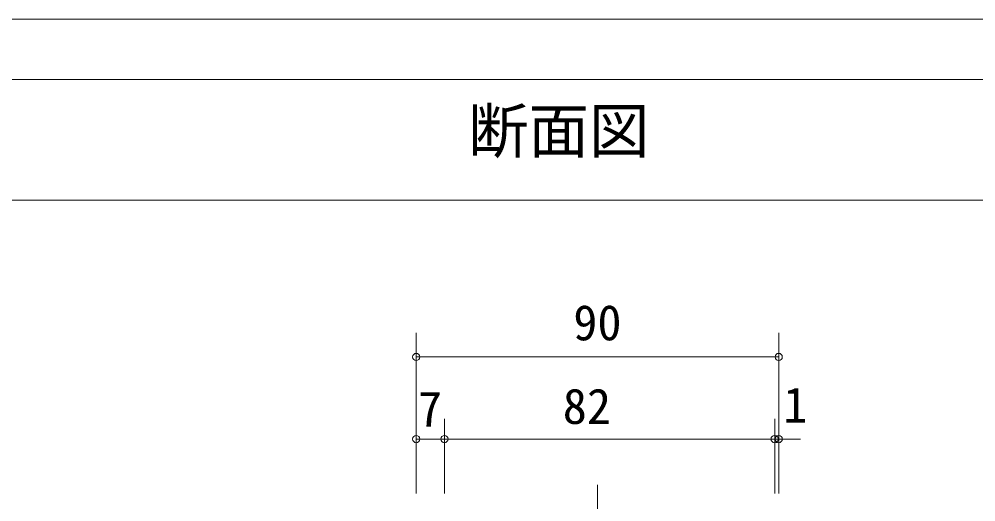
# Model space of a CAD drawing. Units: millimetres on the paper, with parts at other scales. Extents: x -195 to 200, y -135 to 144.
# Drawn here: x -123.2 to -44, y 103.7 to 143.7 of the extents above; entities that cross this region are included whole.
import ezdxf
from ezdxf.enums import TextEntityAlignment as Align

# ---------------------------------------------------------------- set-up
doc = ezdxf.new("R2010")
doc.units = ezdxf.units.MM
doc.header["$PDMODE"] = 32
doc.header["$PDSIZE"] = 0.6
doc.linetypes.add('CHAIN1', pattern=[8, 5, -1, 1, -1])
doc.layers.add('0-0_0', color=7, linetype='Continuous', lineweight=18)
doc.layers.add('2-1_6', color=3, linetype='Continuous', lineweight=20)
doc.styles.add('ＭＳ ゴシック', font='')
doc.styles.get('ＭＳ ゴシック').set_extended_font_data('MS Gothic')

msp = doc.modelspace()

# ---------------------------------------------------------------- linework, layer by layer
at = {"layer": '0-0_0'}
for p, q in [((-190.438, 138.677), (39.562, 138.677)), ((-190.438, 128.677), (39.562, 128.677))]:
    msp.add_line(p, q, dxfattribs=at)
msp.add_lwpolyline([(-195.438, -134.573), (-195.438, 143.677), (199.562, 143.677)], dxfattribs=at)
at = {"layer": '2-1_6', "color": 4, "lineweight": 9}
for p, q in [((-90.33, 117.697), (-90.33, 104.378)), ((-60.33, 117.697), (-60.33, 104.378)), ((-90.33, 115.697), (-60.33, 115.697)), ((-90.33, 110.563), (-90.33, 104.378)), ((-87.997, 110.563), (-87.997, 104.378)), ((-60.663, 110.563), (-60.663, 104.378)), ((-60.33, 110.563), (-60.33, 104.378)), ((-58.512, 108.897), (-90.33, 108.897))]:
    msp.add_line(p, q, dxfattribs=at)
at = {"layer": '2-1_6', "color": 4, "linetype": 'CHAIN1', "lineweight": 9}
msp.add_line((-75.33, 105.104), (-75.33, 4.749), dxfattribs=at)
at = {"layer": '2-1_6', "color": 4}
for p in [(-90.33, 115.697), (-60.33, 115.697), (-90.33, 108.897), (-87.997, 108.897), (-60.663, 108.897), (-60.33, 108.897)]:
    msp.add_point(p, dxfattribs=at)

# ---------------------------------------------------------------- texts
at = {"layer": '0-0_0', "style": 'ＭＳ ゴシック'}
msp.add_text('断面図 ', height=3.666, dxfattribs=at).set_placement((-86.038, 131.494), align=Align.BOTTOM_LEFT)
at = {"layer": '2-1_6', "color": 7, "style": 'ＭＳ ゴシック'}
for s, p in [('90', (-77.33, 116.197)), ('7', (-90.188, 109.047)), ('82', (-78.202, 109.273)), ('1', (-59.953, 109.378))]:
    msp.add_text(s, height=2.933, dxfattribs=at).set_placement(p, align=Align.BOTTOM_LEFT)

doc.saveas('drawing.dxf')
